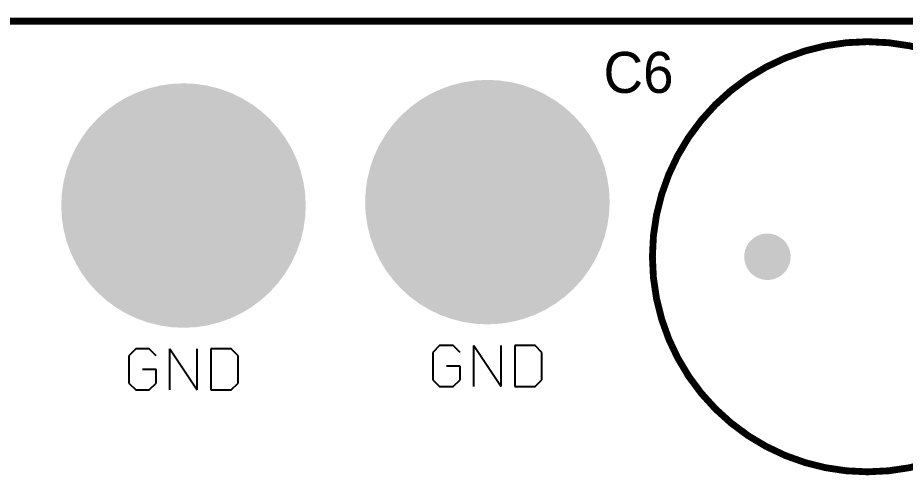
# Model space of a CAD drawing. Header units: millimetres. Extents: x 0.99 to 5.75, y 0.99 to 4.93.
# Drawn here: x 2.582 to 3.882, y 4.26 to 4.93 of the extents above; entities that cross this region are included whole.
import ezdxf

# ---------------------------------------------------------------- set-up
doc = ezdxf.new("R2010")
doc.units = ezdxf.units.MM
doc.header["$MEASUREMENT"] = 0
for name, color, linetype in [('BottomLayer', 5, 'Continuous'), ('BottomSolder', 6, 'Continuous'), ('Mechanical13', 56, 'Continuous'), ('MultiLayer', 9, 'Continuous'), ('PadHoleLayer', 156, 'Continuous'), ('TopLayer', 1, 'Continuous'), ('TopOverlay', 2, 'Continuous'), ('TopSolder', 216, 'Continuous'), ('ViaHoleLayer', 16, 'Continuous')]:
    doc.layers.add(name, color=color, linetype=linetype)

# ---------------------------------------------------------------- blocks, each defined once
blk = doc.blocks.new('UCS2D151MHD1TN_2')
at = {"layer": 'BottomLayer', "const_width": 0.03}
blk.add_lwpolyline([(0.13, 0.17, 1), (0.16, 0.17, 1)], format="xyb", close=True, dxfattribs=at)
at = {"layer": 'BottomLayer'}
blk.add_solid([(-0.18, 0.14), (-0.12, 0.14), (-0.18, 0.2), (-0.12, 0.2)], dxfattribs=at)
at = {"layer": 'BottomSolder', "const_width": 0.034}
blk.add_lwpolyline([(0.128, 0.17, 1), (0.162, 0.17, 1)], format="xyb", close=True, dxfattribs=at)
at = {"layer": 'BottomSolder'}
blk.add_solid([(-0.184, 0.136), (-0.116, 0.136), (-0.184, 0.204), (-0.116, 0.204)], dxfattribs=at)
at = {"layer": 'MultiLayer', "const_width": 0.03}
blk.add_lwpolyline([(0.13, 0.17, 1), (0.16, 0.17, 1)], format="xyb", close=True, dxfattribs=at)
at = {"layer": 'MultiLayer'}
blk.add_solid([(-0.18, 0.14), (-0.12, 0.14), (-0.18, 0.2), (-0.12, 0.2)], dxfattribs=at)
at = {"layer": 'PadHoleLayer', "const_width": 0.0175}
for points in [[(-0.15875, 0.17, 1), (-0.14125, 0.17, 1)], [(0.13625, 0.17, 1), (0.15375, 0.17, 1)]]:
    blk.add_lwpolyline(points, format="xyb", close=True, dxfattribs=at)
at = {"layer": 'TopLayer', "const_width": 0.03}
blk.add_lwpolyline([(0.13, 0.17, 1), (0.16, 0.17, 1)], format="xyb", close=True, dxfattribs=at)
at = {"layer": 'TopLayer'}
blk.add_solid([(-0.18, 0.14), (-0.12, 0.14), (-0.18, 0.2), (-0.12, 0.2)], dxfattribs=at)
at = {"layer": 'TopOverlay'}
for p, q in [((-0.1900065, 0.2749838), (-0.1900065, 0.2349968)), ((-0.21, 0.2549903), (-0.1700129, 0.2549903))]:
    blk.add_line(p, q, dxfattribs=at)
for points, const_width in [([(0.3133855, 0.17, 1), (-0.3165355, 0.17, 1)], 0.01), ([(-0.3190355, 0.17, 1), (-0.3140355, 0.17, 1)], 0.005), ([(0.3108855, 0.17, 1), (0.3158855, 0.17, 1)], 0.005)]:
    blk.add_lwpolyline(points, format="xyb", close=True, dxfattribs=dict(at, const_width=const_width))
at = {"layer": 'TopSolder', "const_width": 0.034}
blk.add_lwpolyline([(0.128, 0.17, 1), (0.162, 0.17, 1)], format="xyb", close=True, dxfattribs=at)
at = {"layer": 'TopSolder'}
blk.add_solid([(-0.184, 0.136), (-0.116, 0.136), (-0.184, 0.204), (-0.116, 0.204)], dxfattribs=at)

msp = doc.modelspace()

# ---------------------------------------------------------------- linework, layer by layer
at = {"layer": 'BottomLayer'}
msp.add_line((1, 4.925), (5.75, 4.925), dxfattribs=at)
at = {"layer": 'BottomLayer', "const_width": 0.175}
for points in [[(3.1825, 4.66, 1), (3.3575, 4.66, 1)], [(2.7375, 4.655, 1), (2.9125, 4.655, 1)]]:
    msp.add_lwpolyline(points, format="xyb", close=True, dxfattribs=at)
at = {"layer": 'BottomSolder', "const_width": 0.179}
for points in [[(3.1805, 4.66, 1), (3.3595, 4.66, 1)], [(2.7355, 4.655, 1), (2.9145, 4.655, 1)]]:
    msp.add_lwpolyline(points, format="xyb", close=True, dxfattribs=at)
at = {"layer": 'Mechanical13', "const_width": 0.01}
msp.add_lwpolyline([(1, 4.925), (5.75, 4.925)], dxfattribs=at)
at = {"layer": 'MultiLayer', "const_width": 0.175}
for points in [[(3.1825, 4.66, 1), (3.3575, 4.66, 1)], [(2.7375, 4.655, 1), (2.9125, 4.655, 1)]]:
    msp.add_lwpolyline(points, format="xyb", close=True, dxfattribs=at)
at = {"layer": 'TopLayer', "const_width": 0.175}
for points in [[(3.1825, 4.66, 1), (3.3575, 4.66, 1)], [(2.7375, 4.655, 1), (2.9125, 4.655, 1)]]:
    msp.add_lwpolyline(points, format="xyb", close=True, dxfattribs=at)
at = {"layer": 'TopOverlay'}
for p, q in [((2.7549968, 4.4449806), (2.745, 4.4349838)), ((2.7749903, 4.4449806), (2.7549968, 4.4449806)), ((2.7849871, 4.4349838), (2.7749903, 4.4449806)), ((2.8049806, 4.385), (2.8049806, 4.4449806)), ((2.8049806, 4.4449806), (2.8449677, 4.385)), ((2.8449677, 4.385), (2.8449677, 4.4449806)), ((2.8649612, 4.4449806), (2.8649612, 4.385)), ((2.8949515, 4.4449806), (2.8649612, 4.4449806)), ((2.9049483, 4.4349838), (2.8949515, 4.4449806)), ((3.1999968, 4.4499806), (3.19, 4.4399838)), ((3.2199903, 4.4499806), (3.1999968, 4.4499806)), ((3.2299871, 4.4399838), (3.2199903, 4.4499806)), ((3.2499806, 4.39), (3.2499806, 4.4499806)), ((3.2499806, 4.4499806), (3.2899677, 4.39)), ((3.2899677, 4.39), (3.2899677, 4.4499806)), ((3.3099612, 4.4499806), (3.3099612, 4.39)), ((3.3399515, 4.4499806), (3.3099612, 4.4499806)), ((3.3499483, 4.4399838), (3.3399515, 4.4499806)), ((2.745, 4.4349838), (2.745, 4.3949968)), ((2.9049483, 4.3949968), (2.9049483, 4.4349838)), ((3.19, 4.4399838), (3.19, 4.3999968)), ((3.3499483, 4.3999968), (3.3499483, 4.4399838)), ((3.2299871, 4.4199903), (3.2099935, 4.4199903)), ((3.2299871, 4.3999968), (3.2299871, 4.4199903)), ((2.7849871, 4.4149903), (2.7649935, 4.4149903)), ((2.7849871, 4.3949968), (2.7849871, 4.4149903)), ((2.745, 4.3949968), (2.7549968, 4.385)), ((2.7749903, 4.385), (2.7849871, 4.3949968)), ((2.8949515, 4.385), (2.9049483, 4.3949968)), ((3.19, 4.3999968), (3.1999968, 4.39)), ((3.2199903, 4.39), (3.2299871, 4.3999968)), ((3.3399515, 4.39), (3.3499483, 4.3999968)), ((2.7549968, 4.385), (2.7749903, 4.385)), ((2.8649612, 4.385), (2.8949515, 4.385)), ((3.1999968, 4.39), (3.2199903, 4.39)), ((3.3099612, 4.39), (3.3399515, 4.39))]:
    msp.add_line(p, q, dxfattribs=at)
at = {"layer": 'TopSolder', "const_width": 0.179}
for points in [[(3.1805, 4.66, 1), (3.3595, 4.66, 1)], [(2.7355, 4.655, 1), (2.9145, 4.655, 1)]]:
    msp.add_lwpolyline(points, format="xyb", close=True, dxfattribs=at)
at = {"layer": 'ViaHoleLayer', "const_width": 0.09}
for points in [[(2.78, 4.655, 1), (2.87, 4.655, 1)], [(3.225, 4.66, 1), (3.315, 4.66, 1)]]:
    msp.add_lwpolyline(points, format="xyb", close=True, dxfattribs=at)

# ---------------------------------------------------------------- block references
at = {"rotation": 180}
msp.add_blockref('UCS2D151MHD1TN_2', (3.825, 4.75), dxfattribs=at)

# ---------------------------------------------------------------- texts
at = {"layer": 'TopOverlay'}
msp.add_text('C6', height=0.06, dxfattribs=at).set_placement((3.44, 4.82))

doc.saveas('drawing.dxf')
